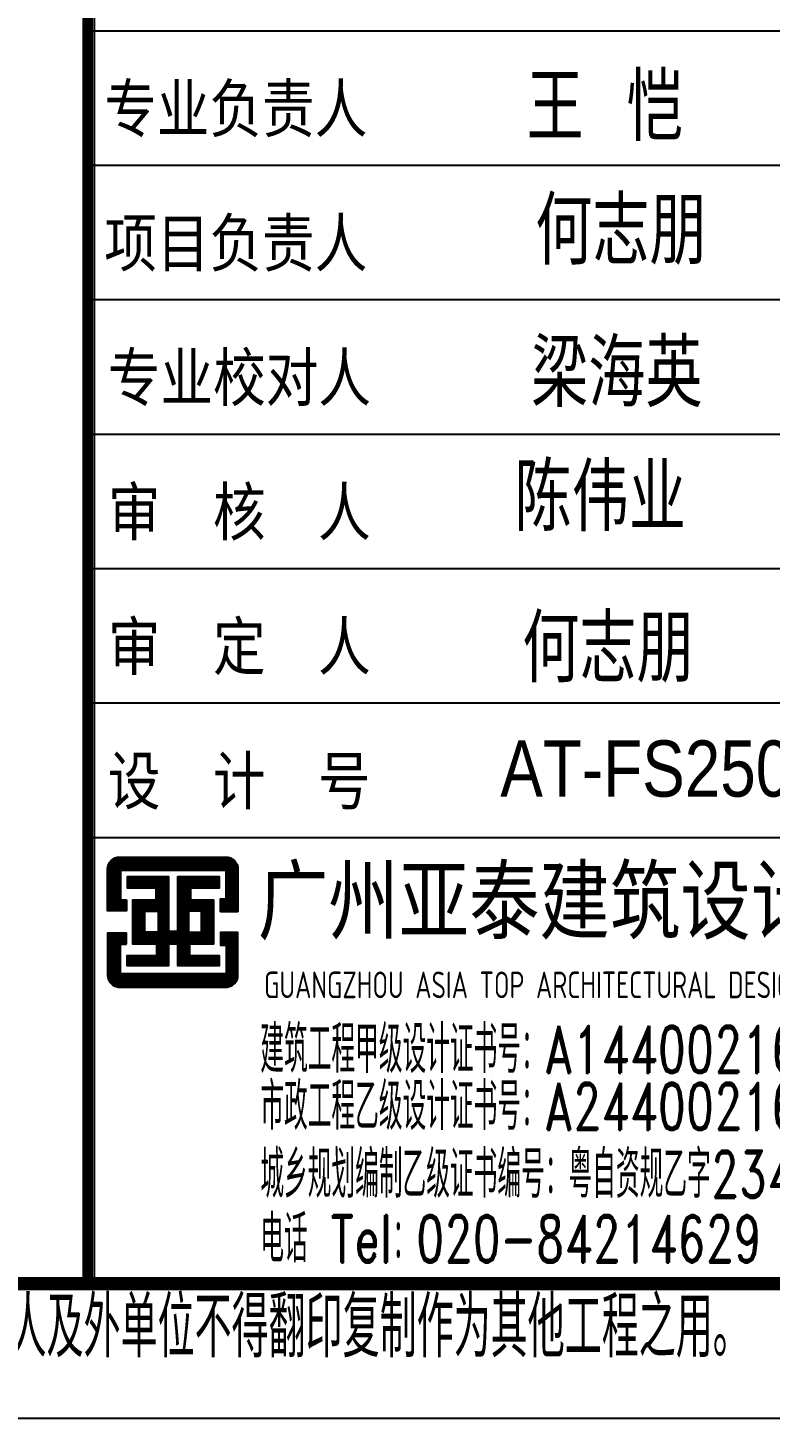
# Model space of a CAD drawing. Extents: x -1041549 to 749950, y -354245 to 17554.
# Drawn here: x -900710 to -895186, y -187337 to -176996 of the extents above; entities that cross this region are included whole.
import ezdxf
from ezdxf.enums import TextEntityAlignment as Align

# ---------------------------------------------------------------- set-up
doc = ezdxf.new("R2010")
doc.units = 0
doc.header["$LTSCALE"] = 1000
doc.header["$MEASUREMENT"] = 0
for name, color, linetype in [('13', 13, 'Continuous'), ('14', 1, 'Continuous'), ('PUB_TITLE', 4, 'Continuous')]:
    doc.layers.add(name, color=color, linetype=linetype)
doc.styles.add('_HZTXT', font='gs_txt.shx', dxfattribs={"width": 0.8, "bigfont": 'HZTXT.shx'})
doc.styles.add('HT', font='simhei.ttf', dxfattribs={"width": 0.7})
doc.styles.add('hztxt', font='romand_pkpm', dxfattribs={"bigfont": 'gbcbig'})
doc.styles.get("Standard").update_dxf_attribs({"font": 'gbenor.shx', "bigfont": 'gbcbig.shx'})
doc.styles.add('宋体', font='')
doc.styles.get('宋体').set_extended_font_data('宋体')

# ---------------------------------------------------------------- blocks, each defined once
blk = doc.blocks.new('TUQ')
at = {"layer": '14'}
h = blk.add_hatch(dxfattribs=at)
h.set_pattern_fill('ANSI31', color=256, scale=100, angle=135, style=0)
h.set_pattern_definition([(180, (-226475.39, -78017.824), (-3e-15, -12.5), [])])
edge = h.paths.add_edge_path()
edge.add_line((-9011, 2855), (-9011, 2773))
edge.add_line((-9011, 2773), (-9152, 2773))
edge.add_line((-9152, 2773), (-9152, 3084))
edge.add_arc((-9062, 3084), 90, 90, 180, ccw=False)
edge.add_line((-9062, 3174), (-8271, 3174))
edge.add_arc((-8271, 3084), 90, 0, 90, ccw=False)
edge.add_line((-8181, 3084), (-8181, 2768))
edge.add_line((-8181, 2768), (-8311, 2768))
edge.add_line((-8311, 2768), (-8311, 2862))
edge.add_line((-8311, 2862), (-8282, 2862))
edge.add_line((-8282, 2862), (-8268, 2862))
edge.add_line((-8268, 2862), (-8268, 3074))
edge.add_line((-8268, 3074), (-9055, 3074))
edge.add_line((-9055, 3074), (-9055, 2855))
edge.add_line((-9055, 2855), (-9011, 2855))
h.paths.add_polyline_path([(-8629, 2622), (-8629, 3030), (-8321, 3030), (-8321, 2942), (-8535, 2942), (-8535, 2855), (-8362, 2855), (-8362, 2525), (-8542, 2525), (-8542, 2442), (-8320, 2442), (-8320, 2365), (-8628, 2365), (-8628, 2526), (-8697, 2526), (-8697, 2365), (-9006, 2365), (-9006, 2442), (-8784, 2442), (-8784, 2525), (-8963, 2525), (-8963, 2855), (-8790, 2855), (-8790, 2942), (-9004, 2942), (-9004, 3030), (-8697, 3030), (-8697, 2622)])
h.paths.add_polyline_path([(-8874, 2772), (-8776, 2772), (-8776, 2616), (-8874, 2616)], flags=16)
h.paths.add_polyline_path([(-8452, 2772), (-8549, 2772), (-8549, 2616), (-8452, 2616)], flags=16)
edge = h.paths.add_edge_path()
edge.add_line((-9011, 2525), (-9011, 2607))
edge.add_line((-9011, 2607), (-9152, 2607))
edge.add_line((-9152, 2607), (-9152, 2296))
edge.add_arc((-9062, 2296), 90, 180, 270)
edge.add_line((-9062, 2206), (-8271, 2206))
edge.add_arc((-8271, 2296), 90, 270, 360)
edge.add_line((-8181, 2296), (-8181, 2612))
edge.add_line((-8181, 2612), (-8311, 2612))
edge.add_line((-8311, 2612), (-8311, 2518))
edge.add_line((-8311, 2518), (-8282, 2518))
edge.add_line((-8282, 2518), (-8268, 2518))
edge.add_line((-8268, 2518), (-8268, 2306))
edge.add_line((-8268, 2306), (-9055, 2306))
edge.add_line((-9055, 2306), (-9055, 2525))
edge.add_line((-9055, 2525), (-9011, 2525))
for p, q in [((-9300, 40000), (-9300, 0)), ((-9300, 9320), (0, 9320)), ((-9300, 8320), (0, 8320)), ((-9300, 7320), (0, 7320)), ((-9300, 6320), (0, 6320)), ((-9300, 5320), (0, 5320)), ((-9300, 4320), (0, 4320)), ((-9300, 3320), (0, 3320)), ((-9300, 3320), (0, 3320))]:
    blk.add_line(p, q, dxfattribs=at)
for points in [[(-9011, 2855), (-9011, 2773), (-9152, 2773), (-9152, 3084, -0.414214), (-9062, 3174), (-8271, 3174, -0.414214), (-8181, 3084), (-8181, 2768), (-8311, 2768), (-8311, 2862), (-8282, 2862), (-8268, 2862), (-8268, 3074), (-9055, 3074), (-9055, 2855)], [(-9011, 2525), (-9011, 2607), (-9152, 2607), (-9152, 2296, 0.414214), (-9062, 2206), (-8271, 2206, 0.414214), (-8181, 2296), (-8181, 2612), (-8311, 2612), (-8311, 2518), (-8282, 2518), (-8268, 2518), (-8268, 2306), (-9055, 2306), (-9055, 2525)]]:
    blk.add_lwpolyline(points, format="xyb", close=True, dxfattribs=at)
blk.add_lwpolyline([(-8629, 2622), (-8629, 2622), (-8629, 3030), (-8321, 3030), (-8321, 2942), (-8535, 2942), (-8535, 2855), (-8362, 2855), (-8362, 2525), (-8542, 2525), (-8542, 2442), (-8320, 2442), (-8320, 2365), (-8628, 2365), (-8628, 2526), (-8697, 2526), (-8697, 2365), (-9006, 2365), (-9006, 2442), (-8784, 2442), (-8784, 2525), (-8963, 2525), (-8963, 2855), (-8790, 2855), (-8790, 2942), (-9004, 2942), (-9004, 3030), (-8697, 3030), (-8697, 2622), (-8629, 2622)], dxfattribs=at)
for points in [[(-8874, 2772), (-8776, 2772), (-8776, 2616), (-8874, 2616)], [(-8452, 2772), (-8549, 2772), (-8549, 2616), (-8452, 2616)]]:
    blk.add_lwpolyline(points, close=True, dxfattribs=at)
at = {"layer": '13', "color": 7, "style": '_HZTXT', "width": 0.85}
blk.add_text('王  恺', height=500, dxfattribs=at).set_placement((-5451, 8776), align=Align.MIDDLE)
for s, height, p in [('何志朋', 500, (-5969, 7580)), ('梁海英', 500, (-6000, 6521)), ('陈伟业', 500, (-6123, 5598)), ('何志朋', 500, (-6066, 4473)), ('AT-FS25023E', 417.91, (-6229, 3623))]:
    blk.add_text(s, height=height, dxfattribs=at).set_placement(p)
at = {"layer": '13', "style": 'hztxt', "width": 0.7}
for s, p in [('建筑工程甲级设计证书号：A144002161', (-8015, 1568)), ('市政工程乙级设计证书号：A244002168', (-8015, 1144)), ('城乡规划编制乙级证书编号：粤自资规乙字23440110', (-8015, 639)), ('电话 Tel：020-84214629', (-8015, 159))]:
    blk.add_text(s, height=350, rotation=359.9997, dxfattribs=at).set_placement(p)
at = {"layer": '14'}
for s, height, style, width, p in [('专业负责人', 350, '宋体', 0.82, (-9176, 8566)), ('项目负责人', 350, '宋体', 0.82, (-9176, 7566)), ('专业校对人', 350, '宋体', 0.82, (-9149, 6566, -24845)), ('审  核  人', 350, '宋体', 0.82, (-9149, 5566, -24845)), ('审  定  人', 350, '宋体', 0.82, (-9149, 4566, -24845)), ('设  计  号', 350, '宋体', 0.82, (-9149, 3566, -24845)), ('广州亚泰建筑设计院有限公司', 480, 'HT', 0.8, (-8033, 2612))]:
    blk.add_text(s, height=height, dxfattribs=dict(at, style=style, width=width)).set_placement(p)
at = {"layer": '14', "width": 0.8}
blk.add_text('GUANGZHOU ASIA TOP ARCHITECTURAL DESIGNINSTITUTE CO.,LTD', height=198, rotation=359.9997, dxfattribs=at).set_placement((-7987, 2124, -24845))
at = {"layer": '14', "style": 'hztxt', "width": 0.85}
blk.add_text('图纸版权属设计单位所有，未经许可，外人及外单位不得翻印复制作为其他工程之用。', height=450, rotation=359.9997, dxfattribs=at).set_placement((-14838, -548))

msp = doc.modelspace()

# ---------------------------------------------------------------- linework, layer by layer
at = {"layer": 'PUB_TITLE'}
for points in [[(-949364.5, -187337.4), (-889964.5, -187337.4), (-889964.5, -145337.4), (-949364.5, -145337.4)], [(-915414.5, -186337.4), (-890964.6, -186337.4), (-890964.3, -146337.4), (-915414.5, -146337.4)]]:
    msp.add_lwpolyline(points, close=True, dxfattribs=at)
at = {"layer": 'PUB_TITLE', "const_width": 100}
msp.add_lwpolyline([(-946864.5, -186337.4), (-890964.5, -186337.4), (-890964.5, -146337.4), (-946864.5, -146337.4)], close=True, dxfattribs=at)
at = {"layer": 'PUB_TITLE', "const_width": 80}
msp.add_lwpolyline([(-900264.5, -186337.4), (-900264.5, -146337.4)], dxfattribs=at)
msp.add_lwpolyline([(-900264.5, -186337.4), (-900264.5, -146337.4)], dxfattribs=at)
at = {"layer": 'PUB_TITLE', "color": 1, "elevation": -24844.8}
msp.add_lwpolyline([(-900214.6, -146337.8), (-900214.6, -186337.5)], dxfattribs=at)

# ---------------------------------------------------------------- block references
at = {"layer": '14'}
msp.add_blockref('TUQ', (-890964.6, -186337.4), dxfattribs=at)

doc.saveas('drawing.dxf')
